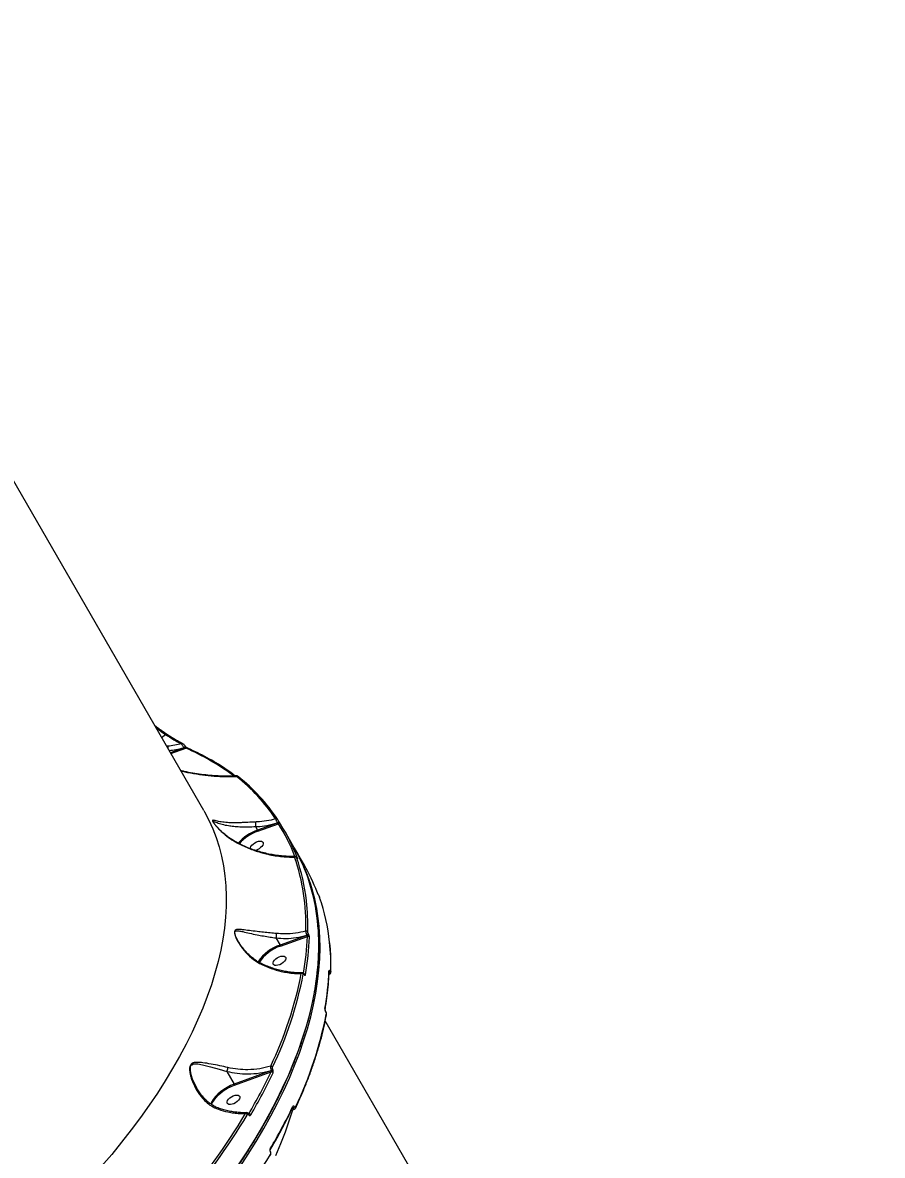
# Model space of a CAD drawing. Header units: millimetres. Extents: x -10881 to 8954, y -8695 to 5624.
# Drawn here: x 2786 to 3333, y -2748 to -2028 of the extents above; entities that cross this region are included whole.
import ezdxf

# ---------------------------------------------------------------- set-up
doc = ezdxf.new("R2010")
doc.units = ezdxf.units.MM
for name, color, linetype in [('DIKOM_ОБЪЕКТ', 7, 'Continuous'), ('DIKOM_РАЗМЕР_ЗОНА', 7, 'Continuous'), ('DIKOM_РАЗМЕР_ОБЪЕКТА', 7, 'Continuous')]:
    doc.layers.add(name, color=color, linetype=linetype)
doc.styles.add('style1', font='arial.ttf', dxfattribs={"width": 0.8})
doc.dimstyles.new('1-50', dxfattribs={"dimtxt": 300, "dimasz": 200, "dimexe": 100, "dimexo": 0, "dimgap": 100, "dimtad": 1, "dimtxsty": 'style1', "dimcen": 200, "dimclrd": 7, "dimclre": 7, "dimclrt": 7, "dimadec": 1, "dimazin": 2, "dimtfac": 1, "dimtmove": 0, "dimatfit": 2, "dimfxl": 0, "dimlwd": 25, "dimlwe": 18, "dimarcsym": 0})

# ---------------------------------------------------------------- blocks, each defined once
blk = doc.blocks.new('*D10')
at = {"layer": 'Defpoints', "color": 0, "transparency": 16777216}
for p in [(-7152.73, 2730.8), (7385.22, 911.28), (7385.22, -7693.77)]:
    blk.add_point(p, dxfattribs=at)
at = {"layer": 'DIKOM_РАЗМЕР_ОБЪЕКТА', "color": 7, "lineweight": 18, "transparency": 16777216}
for p, q in [((-7152.73, 2730.8), (-7152.73, -7793.77)), ((7385.22, 911.28), (7385.22, -7793.77))]:
    blk.add_line(p, q, dxfattribs=at)
at = {"layer": 'DIKOM_РАЗМЕР_ОБЪЕКТА', "color": 7, "lineweight": 25, "transparency": 16777216}
blk.add_line((-6952.73, -7693.77), (7185.22, -7693.77), dxfattribs=at)
at = {"layer": 'DIKOM_РАЗМЕР_ОБЪЕКТА', "color": 7, "transparency": 16777216}
for points in [[(-6952.73, -7660.43), (-6952.73, -7727.1), (-7152.73, -7693.77)], [(7185.22, -7660.43), (7185.22, -7727.1), (7385.22, -7693.77)]]:
    blk.add_solid(points, dxfattribs=at)
at = {"layer": 'DIKOM_РАЗМЕР_ОБЪЕКТА', "color": 7, "transparency": 16777216, "insert": (116.24, -7440.59), "char_height": 300, "attachment_point": 5, "style": 'style1'}
blk.add_mtext('14500', dxfattribs=at)
blk = doc.blocks.new('*D12')
at = {"layer": 'Defpoints', "color": 0, "transparency": 16777216}
for p in [(-9113.32, 3014.05), (8954.2, 2756.48), (8954.2, -8594.51)]:
    blk.add_point(p, dxfattribs=at)
at = {"layer": 'DIKOM_РАЗМЕР_ЗОНА', "color": 7, "lineweight": 18, "transparency": 16777216}
for p, q in [((-9113.32, 3014.05), (-9113.32, -8694.51)), ((8954.2, 2756.48), (8954.2, -8694.51))]:
    blk.add_line(p, q, dxfattribs=at)
at = {"layer": 'DIKOM_РАЗМЕР_ЗОНА', "color": 7, "lineweight": 25, "transparency": 16777216}
blk.add_line((-8913.32, -8594.51), (8754.2, -8594.51), dxfattribs=at)
at = {"layer": 'DIKOM_РАЗМЕР_ЗОНА', "color": 7, "transparency": 16777216}
for points in [[(-8913.32, -8561.18), (-8913.32, -8627.85), (-9113.32, -8594.51)], [(8754.2, -8561.18), (8754.2, -8627.85), (8954.2, -8594.51)]]:
    blk.add_solid(points, dxfattribs=at)
at = {"layer": 'DIKOM_РАЗМЕР_ЗОНА', "color": 7, "transparency": 16777216, "insert": (-79.56, -8341.34), "char_height": 300, "attachment_point": 5, "style": 'style1'}
blk.add_mtext('18000', dxfattribs=at)

msp = doc.modelspace()

# ---------------------------------------------------------------- linework, layer by layer
at = {"layer": 'DIKOM_ОБЪЕКТ', "color": 7, "linetype": 'Continuous', "lineweight": 15}
for p, q in [((2901.524, -2528.608), (2770.46, -2301.622)), ((2874.724, -2482.193), (2877.222, -2480.321)), ((2878.635, -2487.799), (2877.998, -2487.864)), ((2888.863, -2488.833), (2880.328, -2491.9)), ((2880.679, -2492.507), (2890.198, -2489.087)), ((2888.088, -2486.153), (2888.129, -2486.171)), ((2888.823, -2488.763), (2888.863, -2488.833)), ((2889.772, -2487.746), (2889.732, -2487.676)), ((2934.45, -2538.925), (2934.452, -2538.931)), ((2934.452, -2538.931), (2935.718, -2541.124)), ((2948.305, -2536.637), (2935.718, -2541.124)), ((2935.911, -2541.788), (2949.017, -2537.116)), ((2948.291, -2536.612), (2948.305, -2536.637)), ((2949.204, -2535.525), (2949.196, -2535.512)), ((2949.218, -2535.549), (2949.204, -2535.525)), ((2949.218, -2535.549), (2949.211, -2535.537)), ((2958.842, -2551.882), (2953.056, -2541.86)), ((2965.486, -2563.387), (2959.699, -2553.366)), ((2960.772, -2558.747), (2960.728, -2558.67)), ((2960.728, -2558.67), (2960.747, -2558.713)), ((2960.747, -2558.713), (2960.792, -2558.79)), ((2960.772, -2558.747), (2960.792, -2558.79)), ((2974.532, -2582.577), (2974.488, -2582.501)), ((2974.488, -2582.501), (2974.507, -2582.544)), ((2974.507, -2582.544), (2974.552, -2582.62)), ((2974.532, -2582.577), (2974.552, -2582.62)), ((2947.43, -2609.672), (2950.051, -2614.211)), ((2967.149, -2608.064), (2950.051, -2614.211)), ((2950.245, -2614.875), (2967.38, -2608.715)), ((2967.125, -2608.024), (2967.149, -2608.064)), ((2968.096, -2607.136), (2968.072, -2607.095)), ((2965.327, -2632.749), (2965.293, -2632.69)), ((2965.324, -2632.909), (2965.358, -2632.968)), ((2981.137, -2632.887), (2981.744, -2632.602)), ((2981.238, -2631.02), (2981.238, -2631.022)), ((2981.835, -2630.931), (2981.811, -2630.89)), ((2979.077, -2656.562), (2979.043, -2656.503)), ((2979.074, -2656.722), (2979.108, -2656.782)), ((3109.832, -2889.371), (2978.768, -2662.385)), ((2945.442, -2693.301), (2945.408, -2693.242)), ((2916.205, -2694.524), (2920.872, -2702.606)), ((2944.554, -2694.023), (2920.872, -2702.606)), ((2921.067, -2703.269), (2944.32, -2694.841)), ((2944.52, -2693.964), (2944.554, -2694.023)), ((2906.219, -2714.545), (2905.894, -2715.317)), ((2930.111, -2722.096), (2930.134, -2722.137)), ((2930.187, -2721.705), (2930.164, -2721.664)), ((2957.124, -2719.494), (2959.262, -2718.46)), ((2958.304, -2717.836), (2957.809, -2718.098)), ((2957.9, -2717.91), (2958.269, -2717.777)), ((2958.269, -2717.777), (2958.304, -2717.836)), ((2959.192, -2717.114), (2959.158, -2717.055)), ((2943.85, -2745.891), (2943.874, -2745.932)), ((2943.927, -2745.5), (2943.903, -2745.459))]:
    msp.add_line(p, q, dxfattribs=at)
at = {"layer": 'DIKOM_ОБЪЕКТ', "color": 7, "linetype": 'Continuous', "lineweight": 15, "flags": 128}
for points in [[(2888.823, -2488.763), (2889.077, -2488.648), (2889.315, -2488.496), (2889.517, -2488.318), (2889.667, -2488.129), (2889.752, -2487.943), (2889.766, -2487.776), (2889.729, -2487.671)], [(2888.863, -2488.833), (2889.118, -2488.718), (2889.356, -2488.566), (2889.557, -2488.388), (2889.707, -2488.198), (2889.792, -2488.013), (2889.807, -2487.846), (2889.773, -2487.747)], [(2923.403, -2507.012), (2923.48, -2507.085), (2923.574, -2507.213)], [(2901.524, -2528.608), (2902.025, -2529.486), (2904.82, -2534.801), (2907.303, -2540.287), (2909.474, -2545.941), (2911.329, -2551.756), (2912.867, -2557.727), (2914.087, -2563.849), (2914.988, -2570.115), (2915.568, -2576.521), (2915.827, -2583.06), (2915.766, -2589.726), (2915.383, -2596.513), (2914.68, -2603.414), (2913.656, -2610.423), (2912.314, -2617.534), (2910.654, -2624.74), (2908.677, -2632.035), (2906.387, -2639.41), (2903.783, -2646.861), (2900.87, -2654.379), (2897.65, -2661.958), (2894.126, -2669.59), (2890.301, -2677.269), (2886.178, -2684.988), (2881.762, -2692.738), (2877.056, -2700.514), (2872.066, -2708.307), (2866.795, -2716.111), (2861.249, -2723.918), (2855.432, -2731.721), (2849.351, -2739.513), (2843.01, -2747.287), (2836.416, -2755.035)], [(2948.291, -2536.612), (2948.509, -2536.518), (2948.717, -2536.395), (2948.903, -2536.249), (2949.056, -2536.091), (2949.167, -2535.929), (2949.229, -2535.773), (2949.239, -2535.631), (2949.204, -2535.525)], [(2948.305, -2536.637), (2948.523, -2536.542), (2948.731, -2536.419), (2948.917, -2536.274), (2949.07, -2536.116), (2949.181, -2535.954), (2949.243, -2535.797), (2949.253, -2535.655), (2949.218, -2535.549)], [(2931.268, -2552.952), (2931.267, -2552.477), (2931.536, -2551.662), (2932.111, -2550.804), (2932.946, -2549.973), (2933.973, -2549.236), (2935.109, -2548.653), (2936.261, -2548.27)], [(2936.261, -2548.27), (2937.337, -2548.12), (2938.249, -2548.214), (2938.923, -2548.545), (2939.305, -2549.085), (2939.364, -2549.791), (2939.095, -2550.606), (2938.52, -2551.464), (2937.685, -2552.295), (2936.658, -2553.032), (2935.523, -2553.615), (2934.37, -2553.997), (2934.247, -2554.025)], [(2973.792, -2598.832), (2973.998, -2600.916), (2974.451, -2607.682), (2974.584, -2614.579), (2974.397, -2621.599), (2973.891, -2628.737), (2973.066, -2635.988), (2971.922, -2643.344), (2970.461, -2650.801), (2968.684, -2658.351), (2966.593, -2665.988), (2964.188, -2673.706), (2961.473, -2681.498), (2958.449, -2689.358), (2955.119, -2697.279), (2951.486, -2705.255), (2947.552, -2713.278), (2943.322, -2721.342), (2938.799, -2729.44), (2933.986, -2737.566), (2928.888, -2745.712), (2923.508, -2753.872)], [(2924.366, -2755.356), (2929.745, -2747.197), (2934.843, -2739.051), (2939.656, -2730.925), (2944.18, -2722.827), (2948.41, -2714.762), (2952.343, -2706.739), (2955.976, -2698.764), (2959.306, -2690.843), (2962.33, -2682.983), (2965.045, -2675.19), (2967.45, -2667.472), (2969.541, -2659.835), (2971.318, -2652.285), (2972.779, -2644.829), (2973.923, -2637.472), (2974.748, -2630.222), (2975.254, -2623.083), (2975.441, -2616.063), (2975.308, -2609.167), (2974.856, -2602.401), (2974.67, -2600.513)], [(2950.593, -2621.357), (2951.669, -2621.207), (2952.581, -2621.301), (2953.255, -2621.631), (2953.637, -2622.172), (2953.696, -2622.878), (2953.427, -2623.693), (2952.852, -2624.551), (2952.017, -2625.382), (2950.991, -2626.119), (2949.855, -2626.702), (2948.703, -2627.084), (2947.627, -2627.234), (2946.715, -2627.14), (2946.04, -2626.81), (2945.658, -2626.27), (2945.599, -2625.564), (2945.868, -2624.749), (2946.444, -2623.891), (2947.278, -2623.06), (2948.305, -2622.323), (2949.441, -2621.74), (2950.593, -2621.357)], [(2897.104, -2705.116), (2894.446, -2699.482), (2893.556, -2696.733), (2893.007, -2693.893), (2893.081, -2691.729), (2893.199, -2691.325), (2893.702, -2690.482), (2893.9, -2690.298), (2894.927, -2689.811), (2896.31, -2689.678), (2897.816, -2689.797), (2900.818, -2690.355), (2905.841, -2691.613), (2911.382, -2693.134), (2916.204, -2694.521), (2916.205, -2694.522), (2916.205, -2694.522)], [(2920.872, -2702.606), (2918.594, -2703.544), (2916.354, -2704.686), (2914.206, -2706.005), (2912.2, -2707.469), (2910.381, -2709.045), (2908.794, -2710.696), (2907.474, -2712.384), (2906.454, -2714.067), (2906.219, -2714.545)], [(2906.506, -2715.698), (2907.086, -2714.383), (2908.076, -2712.75), (2909.355, -2711.115), (2910.895, -2709.514), (2912.658, -2707.985), (2914.603, -2706.565), (2916.686, -2705.287), (2918.858, -2704.179), (2921.067, -2703.269)], [(2921.414, -2709.752), (2922.49, -2709.602), (2923.402, -2709.696), (2924.077, -2710.026), (2924.459, -2710.566), (2924.518, -2711.272), (2924.249, -2712.087), (2923.673, -2712.945), (2922.839, -2713.776), (2921.812, -2714.513), (2920.676, -2715.096), (2919.524, -2715.479), (2918.448, -2715.629), (2917.536, -2715.535), (2916.862, -2715.204), (2916.48, -2714.664), (2916.421, -2713.958), (2916.69, -2713.143), (2917.265, -2712.285), (2918.1, -2711.454), (2919.126, -2710.717), (2920.262, -2710.134), (2921.414, -2709.752)], [(2947.327, -2747.992), (2950.547, -2740.413), (2953.46, -2732.895), (2956.063, -2725.444), (2958.068, -2719.044)]]:
    msp.add_lwpolyline(points, dxfattribs=at)
at = {"layer": 'DIKOM_ОБЪЕКТ', "color": 7, "linetype": 'Continuous', "lineweight": 15}
for centre, radius, start, end in [((2877.699, -2480.73), 0.629, 70.707546, 139.378933), ((2887.862, -2488.314), 9.242, 176.80891, 184.158127), ((2887.838, -2486.854), 0.744, 70.337411, 131.583149), ((2890.747, -2489.644), 0.783, 68.930144, 134.58881), ((2830.462, -2627.014), 150.307, 53.160781, 66.582947), ((2922.902, -2507.685), 0.838, 53.290031, 126.23555), ((2849.118, -2599.267), 117.825, 33.631516, 51.53723), ((2850.124, -2599.675), 118.086, 33.631516, 51.53723), ((2947.694, -2534.784), 0.907, 34.218959, 121.377272), ((2945.435, -2568.671), 29.21, 109.428726, 138.9516), ((2945.681, -2569.019), 28.93, 109.737376, 138.346621), ((2949.546, -2537.872), 0.923, 34.667953, 124.952103), ((2854.916, -2597.531), 111.826, 20.759814, 32.701279), ((2855.932, -2597.933), 112.147, 20.317288, 32.699692), ((2856.09, -2610.455), 118.275, 5.639898, 29.685175), ((2857.322, -2611.836), 117.893, 5.511309, 30.147875), ((2959.74, -2559.138), 0.978, 34.518598, 116.916825), ((2835.889, -2600.938), 130.577, 358.064552, 19.074643), ((2844.29, -2599.563), 123.267, 6.273836, 19.416968), ((2960.399, -2559.415), 0.819, 30.924005, 67.990621), ((2868.037, -2619.606), 112.502, 20.329334, 29.980715), ((2858.26, -2625.051), 123.937, 5.850556, 19.386854), ((2824.453, -2602.012), 143.253, 358.496651, 6.380686), ((2966.747, -2606.389), 1.1, 34.220113, 108.867937), ((2959.009, -2640.436), 27.713, 108.859235, 145.786474), ((2794.978, -2602.566), 172.512, 350.106882, 357.957289), ((2795.685, -2602.939), 173.137, 349.959793, 357.954849), ((2966.783, -2606.728), 1.34, 284.790388, 344.084768), ((2966.807, -2606.769), 1.34, 284.790388, 344.084768), ((2967.796, -2609.744), 1.11, 34.360289, 112.017206), ((2838.722, -2627.346), 143.608, 358.502775, 5.966564), ((2958.9, -2640.247), 26.808, 108.835484, 146.065791), ((2723.248, -2585.67), 244.771, 334.4527, 349.011595), ((2723.975, -2586.048), 245.312, 334.4527, 349.011595), ((2963.82, -2633.456), 1.167, 33.773634, 104.329709), ((2965.016, -2632.84), 0.316, 347.406994, 27.786491), ((2965.051, -2632.9), 0.314, 347.345894, 29.226327), ((2965.239, -2633.725), 1.109, 32.869853, 84.431879), ((2808.115, -2624.466), 173.137, 349.959793, 357.954849), ((2980.544, -2630.997), 0.694, 358.357736, 30.567705), ((2980.734, -2630.685), 1.128, 294.51682, 347.412782), ((2980.722, -2630.649), 1.116, 295.612387, 347.519457), ((2981.681, -2631.452), 0.696, 358.797849, 30.525251), ((2978.032, -2654.996), 0.665, 349.786386, 31.29531), ((2978.767, -2656.654), 0.315, 347.361506, 28.852536), ((2978.801, -2656.713), 0.315, 347.371774, 28.608966), ((2738.6, -2611.376), 245.312, 334.4527, 349.011595), ((2978.845, -2658.481), 0.666, 350.14801, 31.280185), ((2944.182, -2692.555), 1.33, 32.506106, 94.038237), ((2944.013, -2692.432), 1.613, 288.293532, 329.86722), ((2944.048, -2692.492), 1.613, 288.293532, 329.86722), ((2634.832, -2547.65), 342.707, 329.502105, 334.56444), ((2635.37, -2547.907), 343.525, 329.502105, 334.56444), ((2944.476, -2696.158), 1.326, 32.315926, 96.762348), ((2919.665, -2703.32), 1.402, 2.08321, 30.630633), ((2539.123, -2487.709), 453.75, 319.868715, 329.009657), ((2539.443, -2487.871), 454.754, 319.868715, 329.009657), ((2928.062, -2722.778), 1.437, 31.817061, 88.378334), ((2929.772, -2721.836), 0.427, 322.382829, 23.643969), ((2930.165, -2722.989), 1.413, 31.618305, 91.603826), ((2929.798, -2721.877), 0.425, 322.284385, 24.545843), ((2647.8, -2569.434), 343.525, 329.502105, 334.56444), ((2957.523, -2717.31), 0.605, 337.76127, 33.503505), ((2957.763, -2716.246), 1.613, 288.293532, 329.86722), ((2957.797, -2716.305), 1.613, 288.293532, 329.86722), ((2959.427, -2717.502), 0.602, 337.801273, 33.662257), ((2943.333, -2744.104), 0.57, 334.260796, 35.27957), ((2554.067, -2513.198), 454.754, 319.868715, 329.009657), ((2943.514, -2745.631), 0.425, 322.280106, 24.585282), ((2943.533, -2745.67), 0.43, 322.48605, 22.709317), ((2943.439, -2747.677), 0.572, 334.324786, 35.14417)]:
    msp.add_arc(centre, radius, start, end, dxfattribs=at)
for points, knots in [([(2872.291, -2476.089), (2871.811, -2475.732), (2871.16, -2475.249), (2870.499, -2474.716), (2870.326, -2474.577)], [0, 0, 0, 0, 0.7382027, 1, 1, 1, 1]), ([(2871.056, -2475.841), (2871.294, -2476.031), (2873.404, -2477.723), (2875.427, -2479.1), (2877.222, -2480.321)], [0, 0, 0, 0, 0.1128146, 1, 1, 1, 1]), ([(2877.91, -2480.124), (2877.45, -2479.815), (2876.081, -2478.896), (2874.198, -2477.546), (2872.767, -2476.453), (2872.291, -2476.089)], [0, 0, 0, 0, 0.2526235, 0.7512291, 1, 1, 1, 1]), ([(2877.222, -2480.321), (2879.002, -2481.487), (2882.606, -2483.848), (2885.751, -2485.474), (2887.344, -2486.297)], [0, 0, 0, 0, 0.4938176, 1, 1, 1, 1]), ([(2882.492, -2483.074), (2881.769, -2482.635), (2880.284, -2481.733), (2878.713, -2480.677), (2877.908, -2480.135)], [0, 0, 0, 0, 0.4869287, 1, 1, 1, 1]), ([(2888.088, -2486.153), (2888.012, -2486.118), (2887.193, -2485.737), (2885.476, -2484.807), (2883.68, -2483.813), (2882.644, -2483.169), (2882.492, -2483.074)], [0, 0, 0, 0, 0.0451073, 0.4839861, 0.9242659, 1, 1, 1, 1]), ([(2887.344, -2486.297), (2885.927, -2486.636), (2883.079, -2487.318), (2880.121, -2487.638), (2878.635, -2487.799)], [0, 0, 0, 0, 0.4974093, 1, 1, 1, 1]), ([(2879.527, -2490.511), (2880.983, -2490.344), (2884.151, -2489.98), (2887.184, -2489.19), (2888.823, -2488.763)], [0, 0, 0, 0, 0.4596203, 1, 1, 1, 1]), ([(2887.344, -2486.297), (2887.439, -2486.434), (2887.63, -2486.709), (2888.008, -2487.32), (2888.392, -2487.973), (2888.667, -2488.466), (2888.792, -2488.704), (2888.823, -2488.763)], [0, 0, 0, 0, 0.2415762, 0.4834026, 0.7164086, 0.9306358, 1, 1, 1, 1]), ([(2889.307, -2487.112), (2889.203, -2486.999), (2888.951, -2486.726), (2888.547, -2486.398), (2888.255, -2486.255), (2888.12, -2486.188)], [0, 0, 0, 0, 0.2778256, 0.6676731, 1, 1, 1, 1]), ([(2888.863, -2488.833), (2888.875, -2488.85), (2888.895, -2488.878), (2888.955, -2488.927), (2889.024, -2488.964), (2889.167, -2489.023), (2889.411, -2489.08), (2889.784, -2489.114), (2890.052, -2489.096), (2890.198, -2489.087)], [0, 0, 0, 0, 0.04477641, 0.07422025, 0.15354714, 0.19409569, 0.37902454, 0.66132276, 1, 1, 1, 1]), ([(2889.721, -2487.674), (2889.625, -2487.512), (2889.506, -2487.313), (2889.339, -2487.144), (2889.307, -2487.112)], [0, 0, 0, 0, 0.8121439, 1, 1, 1, 1]), ([(2891.017, -2488.906), (2891.005, -2488.902), (2890.963, -2488.885), (2890.76, -2488.767), (2890.478, -2488.553), (2890.186, -2488.279), (2889.977, -2488.042), (2889.843, -2487.863), (2889.794, -2487.781), (2889.774, -2487.747)], [0, 0, 0, 0, 0.0705071, 0.2593215, 0.5057251, 0.6926326, 0.8267341, 0.9291409, 1, 1, 1, 1]), ([(2921.622, -2506.683), (2921.123, -2506.304), (2918.949, -2504.652), (2914.925, -2501.859), (2909.454, -2498.38), (2903.735, -2495.097), (2897.884, -2492.062), (2893.594, -2490.046), (2891.315, -2489.04), (2891.029, -2488.913)], [0, 0, 0, 0, 0.0553316, 0.2410614, 0.4268314, 0.6126549, 0.7985289, 0.9747133, 1, 1, 1, 1]), ([(2922.406, -2506.631), (2921.859, -2506.67), (2919.713, -2506.825), (2915.821, -2506.863), (2910.723, -2506.744), (2905.457, -2506.379), (2900.046, -2505.791), (2894.594, -2504.963), (2890.208, -2504.149), (2887.67, -2503.525), (2886.937, -2503.345)], [0, 0, 0, 0, 0.0494902, 0.1940933, 0.3407733, 0.4895396, 0.6403281, 0.7932083, 0.9402513, 1, 1, 1, 1]), ([(2886.968, -2503.399), (2887.781, -2503.61), (2891.111, -2504.478), (2896.944, -2505.51), (2904.429, -2506.533), (2910.597, -2506.985), (2916.615, -2507.182), (2920.104, -2507.077), (2922.406, -2507.008)], [0, 0, 0, 0, 0.0661944, 0.2710564, 0.4797547, 0.6895591, 0.7951932, 1, 1, 1, 1]), ([(2922.406, -2506.634), (2922.396, -2506.629), (2922.342, -2506.606), (2922.351, -2506.758), (2922.393, -2506.951), (2922.406, -2507.008)], [0, 0, 0, 0, 0.1426862, 0.7445394, 1, 1, 1, 1]), ([(2923.4, -2507.017), (2923.35, -2506.975), (2923.19, -2506.843), (2922.939, -2506.704), (2922.614, -2506.605), (2922.453, -2506.623), (2922.404, -2506.629)], [0, 0, 0, 0, 0.2039517, 0.64454, 0.8917246, 1, 1, 1, 1]), ([(2934.374, -2535.992), (2932.766, -2536.071), (2930.155, -2536.198), (2926.647, -2536.381), (2923.405, -2536.499), (2919.952, -2536.528), (2916.119, -2536.371), (2912.485, -2535.955), (2909.784, -2535.378), (2908.053, -2534.939), (2907.22, -2534.791), (2906.983, -2535.043), (2907.186, -2535.607), (2907.863, -2536.646), (2909.153, -2538.279), (2910.998, -2540.326), (2913.7, -2542.96), (2917.2, -2545.901), (2920.201, -2547.738), (2921.715, -2548.664)], [0, 0, 0, 0, 0.0742575, 0.1205067, 0.1678162, 0.2375794, 0.3094454, 0.4056706, 0.5047063, 0.5602499, 0.6168552, 0.6484773, 0.675388, 0.7024598, 0.7386873, 0.7871107, 0.8368189, 0.9176543, 1, 1, 1, 1]), ([(2947.221, -2534.009), (2945.276, -2534.487), (2941.46, -2535.424), (2937.091, -2535.877), (2934.748, -2535.976), (2934.374, -2535.992)], [0, 0, 0, 0, 0.4665329, 0.9150118, 1, 1, 1, 1]), ([(2947.221, -2534.009), (2947.251, -2534.123), (2947.316, -2534.368), (2947.506, -2534.896), (2947.75, -2535.492), (2948.023, -2536.095), (2948.201, -2536.439), (2948.291, -2536.612)], [0, 0, 0, 0, 0.18478466, 0.39880884, 0.60126617, 0.79902967, 1, 1, 1, 1]), ([(2949.196, -2535.512), (2949.147, -2535.427), (2949.047, -2535.255), (2948.874, -2534.965), (2948.702, -2534.682), (2948.549, -2534.436), (2948.477, -2534.325), (2948.444, -2534.274)], [0, 0, 0, 0, 0.1951513, 0.3900918, 0.5932741, 0.8111156, 1, 1, 1, 1]), ([(2907.593, -2536.108), (2907.578, -2536.086), (2907.38, -2535.784), (2907.365, -2535.542), (2907.634, -2535.417), (2908.563, -2535.796), (2910.347, -2536.522), (2913.111, -2537.466), (2916.707, -2538.256), (2920.519, -2538.743), (2923.862, -2538.955), (2927.039, -2539.021), (2930.387, -2539.007), (2932.928, -2538.95), (2934.449, -2538.925), (2934.45, -2538.925)], [0, 0, 0, 0, 0.0029505, 0.0396007, 0.0840795, 0.1653302, 0.2488928, 0.3937378, 0.5420217, 0.6468553, 0.7541188, 0.8225932, 0.8923744, 0.9999656, 1, 1, 1, 1]), ([(2909.341, -2538.399), (2909.165, -2538.194), (2908.733, -2537.693), (2908.204, -2537.01), (2907.777, -2536.415), (2907.647, -2536.199), (2907.592, -2536.109)], [0, 0, 0, 0, 0.2229152, 0.5476541, 0.8104384, 1, 1, 1, 1]), ([(2921.779, -2548.562), (2921.341, -2548.328), (2919.946, -2547.579), (2917.698, -2546.054), (2915.017, -2544.001), (2912.726, -2541.966), (2910.96, -2540.201), (2909.917, -2539.082), (2909.455, -2538.533), (2909.341, -2538.399)], [0, 0, 0, 0, 0.0907019, 0.2889141, 0.4957597, 0.710719, 0.85294, 0.9639983, 1, 1, 1, 1]), ([(2934.374, -2535.992), (2934.373, -2536.006), (2934.36, -2536.126), (2934.342, -2536.438), (2934.339, -2537.022), (2934.358, -2537.69), (2934.396, -2538.363), (2934.432, -2538.741), (2934.45, -2538.925)], [0, 0, 0, 0, 0.0259609, 0.2202789, 0.4178862, 0.6154912, 0.8130954, 1, 1, 1, 1]), ([(2934.452, -2538.931), (2934.838, -2538.911), (2937.28, -2538.788), (2941.995, -2538.26), (2946.117, -2537.181), (2948.291, -2536.612)], [0, 0, 0, 0, 0.0814791, 0.5156603, 1, 1, 1, 1]), ([(2935.911, -2541.788), (2935.912, -2541.78), (2935.913, -2541.758), (2935.911, -2541.693), (2935.894, -2541.58), (2935.85, -2541.421), (2935.79, -2541.259), (2935.742, -2541.169), (2935.718, -2541.124)], [0, 0, 0, 0, 0.0536285, 0.1414105, 0.356061, 0.5707083, 0.7853541, 1, 1, 1, 1]), ([(2948.305, -2536.637), (2948.326, -2536.669), (2948.353, -2536.71), (2948.429, -2536.794), (2948.536, -2536.889), (2948.699, -2536.995), (2948.866, -2537.075), (2948.968, -2537.103), (2949.017, -2537.116)], [0, 0, 0, 0, 0.1271618, 0.162621, 0.3404126, 0.5454045, 0.7831459, 1, 1, 1, 1]), ([(2950.305, -2537.347), (2950.257, -2537.272), (2950.154, -2537.11), (2949.935, -2536.754), (2949.685, -2536.341), (2949.43, -2535.914), (2949.284, -2535.663), (2949.211, -2535.537)], [0, 0, 0, 0, 0.1890341, 0.4045268, 0.6068518, 0.803372, 1, 1, 1, 1]), ([(2921.772, -2548.577), (2921.767, -2548.581), (2921.761, -2548.588), (2921.726, -2548.645), (2921.715, -2548.664)], [0, 0, 0, 0, 0.6622051, 1, 1, 1, 1]), ([(2921.715, -2548.664), (2922.012, -2548.83), (2923.502, -2549.657), (2926.249, -2551.041), (2931.285, -2553.251), (2936.315, -2554.987), (2941.592, -2556.386), (2945.81, -2557.266), (2950.374, -2557.921), (2954.902, -2558.295), (2957.829, -2558.275), (2959.297, -2558.266)], [0, 0, 0, 0, 0.0242949, 0.1218861, 0.2202173, 0.4215155, 0.5118876, 0.6318247, 0.7525904, 0.8758755, 1, 1, 1, 1]), ([(2959.581, -2557.819), (2958.94, -2557.848), (2957.079, -2557.934), (2953.864, -2557.826), (2949.963, -2557.511), (2945.964, -2556.955), (2941.928, -2556.172), (2937.908, -2555.168), (2933.972, -2553.961), (2930.156, -2552.572), (2926.503, -2551.002), (2923.713, -2549.667), (2922.186, -2548.793), (2921.78, -2548.561)], [0, 0, 0, 0, 0.0547466, 0.1589511, 0.26376, 0.3690438, 0.4748411, 0.5785709, 0.6800861, 0.7787676, 0.8742927, 0.9666155, 1, 1, 1, 1]), ([(2959.583, -2557.855), (2959.534, -2557.859), (2959.408, -2557.869), (2959.33, -2558.072), (2959.301, -2558.239), (2959.297, -2558.266)], [0, 0, 0, 0, 0.3561637, 0.8969007, 1, 1, 1, 1]), ([(2960.728, -2558.673), (2960.675, -2558.583), (2960.556, -2558.384), (2960.42, -2558.192), (2960.178, -2557.982), (2959.906, -2557.851), (2959.702, -2557.837), (2959.592, -2557.83)], [0, 0, 0, 0, 0.2158063, 0.4753057, 0.6433543, 0.8078712, 1, 1, 1, 1]), ([(2960.546, -2558.584), (2960.523, -2558.512), (2960.482, -2558.385), (2960.506, -2558.358), (2960.574, -2558.434), (2960.663, -2558.569), (2960.728, -2558.68), (2960.747, -2558.713)], [0, 0, 0, 0, 0.30257035, 0.53468099, 0.72546081, 0.91710045, 1, 1, 1, 1]), ([(2960.975, -2559.071), (2960.974, -2559.07), (2960.971, -2559.066), (2960.922, -2558.995), (2960.852, -2558.886), (2960.788, -2558.773), (2960.763, -2558.73)], [0, 0, 0, 0, 0.1633498, 0.4385812, 0.7816637, 1, 1, 1, 1]), ([(2960.792, -2558.79), (2960.821, -2558.84), (2960.923, -2559.013), (2961.063, -2559.225), (2961.17, -2559.341), (2961.203, -2559.296), (2961.137, -2559.101), (2961.102, -2558.994)], [0, 0, 0, 0, 0.07962719, 0.27571814, 0.47075517, 0.71053485, 1, 1, 1, 1]), ([(2973.531, -2580.521), (2973.538, -2580.538), (2973.585, -2580.664), (2973.699, -2580.938), (2973.898, -2581.372), (2974.103, -2581.792), (2974.312, -2582.197), (2974.442, -2582.428), (2974.507, -2582.544)], [0, 0, 0, 0, 0.0392374, 0.287234, 0.4951935, 0.6709996, 0.8353028, 1, 1, 1, 1]), ([(2974.552, -2582.62), (2974.594, -2582.695), (2974.678, -2582.845), (2974.813, -2583.106), (2974.943, -2583.373), (2975.066, -2583.645), (2975.137, -2583.818), (2975.166, -2583.899), (2975.17, -2583.911)], [0, 0, 0, 0, 0.1673343, 0.3344543, 0.509132, 0.7130655, 0.9577286, 1, 1, 1, 1]), ([(2704.365, -2949.164), (2706.111, -2948.147), (2711.176, -2945.2), (2719.493, -2940.216), (2729.28, -2934.17), (2738.965, -2927.993), (2748.543, -2921.691), (2758.005, -2915.27), (2767.345, -2908.733), (2776.555, -2902.086), (2785.629, -2895.334), (2794.561, -2888.482), (2803.342, -2881.534), (2811.967, -2874.496), (2820.429, -2867.374), (2828.722, -2860.173), (2836.839, -2852.897), (2844.774, -2845.553), (2852.523, -2838.147), (2860.077, -2830.683), (2867.433, -2823.167), (2874.584, -2815.604), (2881.525, -2808.002), (2888.251, -2800.364), (2894.756, -2792.698), (2901.036, -2785.007), (2907.087, -2777.3), (2912.903, -2769.58), (2918.48, -2761.854), (2923.814, -2754.128), (2928.9, -2746.408), (2933.736, -2738.698), (2938.317, -2731.006), (2942.64, -2723.336), (2946.701, -2715.694), (2950.498, -2708.087), (2954.027, -2700.52), (2957.286, -2692.998), (2960.272, -2685.527), (2962.984, -2678.114), (2965.418, -2670.762), (2967.573, -2663.479), (2969.447, -2656.269), (2971.039, -2649.138), (2972.347, -2642.092), (2973.371, -2635.135), (2974.11, -2628.274), (2974.561, -2621.513), (2974.731, -2614.856), (2974.598, -2608.317), (2974.307, -2603.072), (2973.957, -2600.052), (2973.85, -2599.13)], [0, 0, 0, 0, 0.0107471, 0.0311651, 0.0515835, 0.0720021, 0.0924206, 0.1128393, 0.1332582, 0.1536771, 0.1740963, 0.1945156, 0.2149352, 0.2353551, 0.2557752, 0.2761956, 0.2966164, 0.3170376, 0.3374591, 0.3578811, 0.3783035, 0.3987263, 0.4191497, 0.4395736, 0.459998, 0.480423, 0.5008486, 0.5212748, 0.5417016, 0.5621289, 0.5825569, 0.6029854, 0.6234145, 0.6438441, 0.6642741, 0.6847045, 0.7051351, 0.7255658, 0.7459964, 0.7664267, 0.7868564, 0.8072852, 0.8277127, 0.8481386, 0.8685623, 0.8889834, 0.9094014, 0.9298156, 0.9502254, 0.9706305, 0.9910301, 1, 1, 1, 1]), ([(2947.72, -2606.873), (2946.421, -2606.739), (2943.632, -2606.45), (2939.489, -2606.055), (2934.957, -2605.577), (2930.369, -2605.018), (2926.45, -2604.484), (2923.887, -2604.244), (2922.398, -2604.344), (2921.525, -2604.667), (2921.153, -2605.239), (2921.014, -2605.942), (2921.061, -2606.947), (2921.675, -2608.921), (2922.838, -2611.362), (2924.947, -2614.869), (2928.217, -2619.073), (2932.14, -2622.694), (2935.633, -2625.138), (2937.48, -2626.094), (2938.409, -2626.575)], [0, 0, 0, 0, 0.0590563, 0.1267719, 0.1965296, 0.2899972, 0.3861938, 0.4527701, 0.4864319, 0.5209066, 0.5489138, 0.5542507, 0.5800467, 0.6152112, 0.661735, 0.7094941, 0.8061407, 0.905605, 0.9525542, 1, 1, 1, 1]), ([(2923.151, -2611.29), (2922.732, -2610.494), (2921.989, -2609.084), (2921.37, -2607.235), (2921.306, -2606.296), (2921.439, -2605.68), (2921.814, -2605.225), (2922.679, -2605.072), (2924.163, -2605.203), (2926.689, -2605.766), (2930.54, -2606.701), (2934.985, -2607.641), (2939.431, -2608.438), (2943.434, -2609.071), (2946.173, -2609.477), (2947.428, -2609.667), (2947.428, -2609.667)], [0, 0, 0, 0, 0.0657157, 0.1165062, 0.1526042, 0.16006, 0.1997116, 0.2493287, 0.3009188, 0.4028739, 0.5482386, 0.6970447, 0.8021605, 0.9097148, 0.9999501, 1, 1, 1, 1]), ([(2947.72, -2606.873), (2947.719, -2606.897), (2947.712, -2606.989), (2947.691, -2607.253), (2947.647, -2607.74), (2947.579, -2608.402), (2947.502, -2609.085), (2947.453, -2609.473), (2947.428, -2609.667)], [0, 0, 0, 0, 0.0380911, 0.1491952, 0.3618972, 0.5745983, 0.7872992, 1, 1, 1, 1]), ([(2966.392, -2605.348), (2964.249, -2605.867), (2959.906, -2606.918), (2953.554, -2607.333), (2949.481, -2607.012), (2947.72, -2606.873)], [0, 0, 0, 0, 0.355859, 0.7214801, 1, 1, 1, 1]), ([(2966.392, -2605.348), (2966.394, -2605.496), (2966.398, -2605.79), (2966.516, -2606.398), (2966.703, -2607.044), (2966.919, -2607.61), (2967.067, -2607.906), (2967.125, -2608.024)], [0, 0, 0, 0, 0.2142525, 0.4283241, 0.6427324, 0.8576152, 1, 1, 1, 1]), ([(2968.072, -2607.095), (2968.04, -2607.037), (2967.96, -2606.891), (2967.841, -2606.611), (2967.735, -2606.291), (2967.666, -2605.99), (2967.66, -2605.844), (2967.656, -2605.771)], [0, 0, 0, 0, 0.1422682, 0.3570915, 0.5715532, 0.7857145, 1, 1, 1, 1]), ([(2923.5, -2611.902), (2923.416, -2611.774), (2923.284, -2611.574), (2923.187, -2611.365), (2923.151, -2611.29)], [0, 0, 0, 0, 0.6391289, 1, 1, 1, 1]), ([(2938.689, -2626.224), (2938.07, -2625.929), (2936.571, -2625.216), (2934.31, -2623.767), (2931.866, -2621.915), (2929.493, -2619.74), (2927.298, -2617.365), (2925.38, -2614.897), (2924.025, -2612.877), (2923.364, -2611.673), (2923.159, -2611.301)], [0, 0, 0, 0, 0.0928588, 0.224896, 0.3644278, 0.5106344, 0.6640499, 0.8059366, 0.9400037, 1, 1, 1, 1]), ([(2947.428, -2609.667), (2947.428, -2609.668), (2947.428, -2609.67), (2947.429, -2609.672), (2947.43, -2609.672)], [0, 0, 0, 0, 0.61286203, 1, 1, 1, 1]), ([(2947.43, -2609.672), (2949.543, -2609.828), (2953.821, -2610.144), (2960.505, -2609.644), (2964.844, -2608.582), (2967.125, -2608.024)], [0, 0, 0, 0, 0.316569, 0.6406672, 1, 1, 1, 1]), ([(2950.245, -2614.875), (2950.245, -2614.864), (2950.246, -2614.841), (2950.243, -2614.776), (2950.227, -2614.666), (2950.183, -2614.508), (2950.122, -2614.346), (2950.074, -2614.256), (2950.051, -2614.211)], [0, 0, 0, 0, 0.07020258, 0.14141413, 0.35606168, 0.57070812, 0.78535405, 1, 1, 1, 1]), ([(2967.149, -2608.064), (2967.165, -2608.093), (2967.205, -2608.165), (2967.267, -2608.303), (2967.326, -2608.46), (2967.368, -2608.608), (2967.376, -2608.679), (2967.38, -2608.715)], [0, 0, 0, 0, 0.14072747, 0.35518968, 0.56994478, 0.7849277, 1, 1, 1, 1]), ([(2968.712, -2609.117), (2968.708, -2609.007), (2968.7, -2608.788), (2968.597, -2608.335), (2968.44, -2607.857), (2968.262, -2607.44), (2968.143, -2607.222), (2968.096, -2607.136)], [0, 0, 0, 0, 0.2150376, 0.4299703, 0.6447112, 0.8592201, 1, 1, 1, 1]), ([(2982.377, -2631.466), (2982.398, -2630.3), (2982.457, -2626.922), (2982.322, -2621.424), (2982.038, -2616.34), (2981.701, -2613.479), (2981.611, -2612.714)], [0, 0, 0, 0, 0.1823146, 0.52812089, 0.87386043, 1, 1, 1, 1]), ([(2938.674, -2626.261), (2938.651, -2626.266), (2938.612, -2626.275), (2938.503, -2626.425), (2938.433, -2626.536), (2938.409, -2626.575)], [0, 0, 0, 0, 0.4690947, 0.8172294, 1, 1, 1, 1]), ([(2938.409, -2626.575), (2940.43, -2627.462), (2944.525, -2629.26), (2950.029, -2630.839), (2954.933, -2631.807), (2959.222, -2632.322), (2962.089, -2632.324), (2963.532, -2632.326)], [0, 0, 0, 0, 0.2398776, 0.4858745, 0.6394221, 0.8185481, 1, 1, 1, 1]), ([(2964.018, -2631.829), (2963.465, -2631.854), (2961.875, -2631.924), (2959.117, -2631.788), (2955.782, -2631.439), (2952.375, -2630.85), (2948.947, -2630.038), (2945.524, -2629.016), (2942.144, -2627.765), (2939.854, -2626.836), (2938.723, -2626.27), (2938.68, -2626.248)], [0, 0, 0, 0, 0.0706041, 0.2032306, 0.3361331, 0.4693133, 0.6021808, 0.7334675, 0.8644092, 0.9948428, 1, 1, 1, 1]), ([(2964.022, -2631.861), (2963.925, -2631.883), (2963.728, -2631.928), (2963.598, -2632.191), (2963.532, -2632.326)], [0, 0, 0, 0, 0.4885442, 1, 1, 1, 1]), ([(2965.286, -2632.698), (2965.168, -2632.514), (2964.953, -2632.179), (2964.486, -2631.887), (2964.163, -2631.867), (2964.029, -2631.859)], [0, 0, 0, 0, 0.4165536, 0.7586668, 1, 1, 1, 1]), ([(2964.79, -2632.807), (2964.808, -2632.742), (2964.845, -2632.613), (2964.958, -2632.554), (2965.097, -2632.611), (2965.225, -2632.748), (2965.298, -2632.868), (2965.324, -2632.909)], [0, 0, 0, 0, 0.2288294, 0.4578465, 0.6785143, 0.8883618, 1, 1, 1, 1]), ([(2965.424, -2632.893), (2965.426, -2632.894), (2965.431, -2632.899), (2965.4, -2632.863), (2965.362, -2632.812), (2965.332, -2632.756), (2965.327, -2632.746)], [0, 0, 0, 0, 0.1198383, 0.4681752, 0.9121075, 1, 1, 1, 1]), ([(2965.358, -2632.968), (2965.396, -2633.03), (2965.507, -2633.212), (2965.704, -2633.423), (2965.917, -2633.508), (2966.089, -2633.419), (2966.144, -2633.222), (2966.171, -2633.123)], [0, 0, 0, 0, 0.1082969, 0.3204328, 0.5430623, 0.7715679, 1, 1, 1, 1]), ([(2978.689, -2655.105), (2978.896, -2653.875), (2979.497, -2650.31), (2980.271, -2644.48), (2980.936, -2637.671), (2981.138, -2633.226), (2981.238, -2631.018)], [0, 0, 0, 0, 0.1498871, 0.434446, 0.7189739, 1, 1, 1, 1]), ([(2981.811, -2630.89), (2981.764, -2630.812), (2981.644, -2630.616), (2981.461, -2630.407), (2981.292, -2630.32), (2981.173, -2630.388), (2981.152, -2630.559), (2981.142, -2630.644)], [0, 0, 0, 0, 0.1407799, 0.3552888, 0.5700297, 0.7849624, 1, 1, 1, 1]), ([(2981.172, -2632.235), (2981.246, -2632.317), (2981.419, -2632.51), (2981.607, -2632.6), (2981.682, -2632.538), (2981.704, -2632.52)], [0, 0, 0, 0, 0.34080462, 0.80362012, 1, 1, 1, 1]), ([(2981.698, -2632.531), (2981.784, -2632.494), (2981.981, -2632.411), (2982.19, -2632.159), (2982.324, -2631.866), (2982.375, -2631.634), (2982.371, -2631.502), (2982.37, -2631.466)], [0, 0, 0, 0, 0.1990723, 0.451622, 0.6805146, 0.9106872, 1, 1, 1, 1]), ([(2982.281, -2631.098), (2982.274, -2631.155), (2982.262, -2631.268), (2982.183, -2631.313), (2982.071, -2631.255), (2981.948, -2631.115), (2981.867, -2630.984), (2981.835, -2630.931)], [0, 0, 0, 0, 0.2142855, 0.4284468, 0.6429085, 0.8577318, 1, 1, 1, 1]), ([(2978.601, -2654.65), (2978.59, -2654.743), (2978.567, -2654.951), (2978.606, -2655.372), (2978.71, -2655.852), (2978.869, -2656.33), (2979.006, -2656.592), (2979.074, -2656.722)], [0, 0, 0, 0, 0.1741801, 0.389583, 0.5958005, 0.7978792, 1, 1, 1, 1]), ([(2979.043, -2656.502), (2979.042, -2656.5), (2979.014, -2656.458), (2978.941, -2656.308), (2978.842, -2656.061), (2978.751, -2655.753), (2978.696, -2655.456), (2978.678, -2655.239), (2978.685, -2655.124), (2978.687, -2655.116), (2978.687, -2655.113)], [0, 0, 0, 0, 0.0057868, 0.1376551, 0.2861689, 0.4586553, 0.645206, 0.8051746, 0.935695, 1, 1, 1, 1]), ([(2979.492, -2658.592), (2979.509, -2658.493), (2979.562, -2658.178), (2979.487, -2657.639), (2979.321, -2657.019), (2979.143, -2656.719), (2979.065, -2656.586)], [0, 0, 0, 0, 0.1560652, 0.4961678, 0.7765336, 1, 1, 1, 1]), ([(2979.108, -2656.782), (2979.153, -2656.868), (2979.242, -2657.04), (2979.347, -2657.354), (2979.414, -2657.667), (2979.438, -2657.94), (2979.422, -2658.074), (2979.414, -2658.135)], [0, 0, 0, 0, 0.2039663, 0.4080118, 0.6135217, 0.826536, 1, 1, 1, 1]), ([(2959.984, -2717.729), (2960.595, -2716.403), (2962.369, -2712.557), (2965.099, -2706.225), (2968.082, -2698.756), (2970.786, -2691.343), (2973.213, -2683.994), (2975.362, -2676.712), (2977.226, -2669.505), (2978.577, -2663.472), (2979.262, -2659.857), (2979.501, -2658.594)], [0, 0, 0, 0, 0.06527303, 0.18929708, 0.31332417, 0.4373492, 0.56137058, 0.68538645, 0.80939461, 0.9333926, 1, 1, 1, 1]), ([(2916.783, -2692.087), (2915.104, -2691.707), (2911.444, -2690.881), (2906.073, -2689.842), (2901.441, -2689.072), (2898.211, -2688.764), (2896.195, -2688.81), (2894.792, -2689.074), (2893.605, -2689.717), (2892.991, -2690.626), (2892.575, -2691.942), (2892.484, -2693.849), (2892.938, -2696.612), (2894.066, -2700.527), (2896.198, -2705.352), (2899.328, -2710.15), (2902.804, -2713.896), (2906.412, -2716.795), (2909.311, -2718.025), (2910.818, -2718.665)], [0, 0, 0, 0, 0.0790195, 0.1721796, 0.2680583, 0.3287288, 0.3610585, 0.3938992, 0.4223317, 0.4513191, 0.4599431, 0.498992, 0.5446047, 0.591435, 0.6876197, 0.7865802, 0.8546762, 0.9244448, 1, 1, 1, 1]), ([(2916.783, -2692.087), (2916.775, -2692.147), (2916.752, -2692.32), (2916.683, -2692.715), (2916.559, -2693.293), (2916.386, -2693.959), (2916.265, -2694.334), (2916.205, -2694.522)], [0, 0, 0, 0, 0.0873104, 0.2536162, 0.5024108, 0.7512054, 1, 1, 1, 1]), ([(2944.088, -2691.229), (2941.778, -2691.83), (2937.093, -2693.05), (2930.017, -2693.592), (2923.157, -2693.348), (2918.924, -2692.51), (2916.783, -2692.087)], [0, 0, 0, 0, 0.2625657, 0.5326643, 0.7636482, 1, 1, 1, 1]), ([(2944.088, -2691.229), (2944.063, -2691.35), (2944.008, -2691.623), (2944.015, -2692.176), (2944.107, -2692.808), (2944.277, -2693.44), (2944.439, -2693.789), (2944.52, -2693.964)], [0, 0, 0, 0, 0.1700403, 0.3808029, 0.5866976, 0.7931146, 1, 1, 1, 1]), ([(2945.408, -2693.242), (2945.365, -2693.155), (2945.28, -2692.982), (2945.208, -2692.661), (2945.189, -2692.336), (2945.222, -2692.049), (2945.278, -2691.905), (2945.303, -2691.841)], [0, 0, 0, 0, 0.20396626, 0.40801179, 0.61352174, 0.82653603, 1, 1, 1, 1]), ([(2945.597, -2695.449), (2945.636, -2695.35), (2945.724, -2695.127), (2945.775, -2694.683), (2945.746, -2694.186), (2945.637, -2693.696), (2945.507, -2693.433), (2945.442, -2693.301)], [0, 0, 0, 0, 0.1741801, 0.389583, 0.5958005, 0.7978792, 1, 1, 1, 1]), ([(2916.205, -2694.524), (2918.39, -2694.979), (2922.811, -2695.9), (2929.871, -2696.23), (2937.239, -2695.756), (2942.07, -2694.567), (2944.52, -2693.964)], [0, 0, 0, 0, 0.2328891, 0.4712978, 0.7319727, 1, 1, 1, 1]), ([(2916.205, -2694.522), (2916.205, -2694.522), (2916.205, -2694.522), (2916.205, -2694.523), (2916.205, -2694.524), (2916.205, -2694.524)], [0, 0, 0, 0, 0.3773373, 0.8876012, 1, 1, 1, 1]), ([(2944.554, -2694.023), (2944.57, -2694.059), (2944.59, -2694.104), (2944.606, -2694.211), (2944.6, -2694.345), (2944.539, -2694.534), (2944.443, -2694.707), (2944.359, -2694.799), (2944.32, -2694.841)], [0, 0, 0, 0, 0.1445064, 0.1754817, 0.3625593, 0.5710204, 0.8046785, 1, 1, 1, 1]), ([(2897.276, -2705.418), (2897.242, -2705.372), (2897.172, -2705.278), (2897.127, -2705.171), (2897.104, -2705.116)], [0, 0, 0, 0, 0.4913236, 1, 1, 1, 1]), ([(2911.369, -2718.014), (2910.865, -2717.84), (2909.566, -2717.39), (2907.574, -2716.343), (2905.376, -2714.909), (2903.27, -2713.167), (2901.295, -2711.14), (2899.431, -2708.814), (2898.025, -2706.791), (2897.321, -2705.479), (2897.123, -2705.11)], [0, 0, 0, 0, 0.08124296, 0.20909133, 0.34367417, 0.48365136, 0.62729168, 0.77482319, 0.93668588, 1, 1, 1, 1]), ([(2911.333, -2718.12), (2911.294, -2718.118), (2911.205, -2718.112), (2911.029, -2718.32), (2910.891, -2718.534), (2910.833, -2718.639), (2910.818, -2718.665)], [0, 0, 0, 0, 0.3235772, 0.7211389, 0.9288038, 1, 1, 1, 1]), ([(2910.818, -2718.665), (2912.84, -2719.274), (2916.133, -2720.264), (2920.659, -2721.02), (2924.434, -2721.393), (2926.865, -2721.359), (2928.103, -2721.342)], [0, 0, 0, 0, 0.3422175, 0.5572675, 0.7746034, 1, 1, 1, 1]), ([(2928.757, -2720.765), (2928.283, -2720.789), (2926.812, -2720.862), (2924.215, -2720.741), (2921, -2720.413), (2917.713, -2719.839), (2914.483, -2719.084), (2912.36, -2718.407), (2911.345, -2718.084)], [0, 0, 0, 0, 0.0879378, 0.2727401, 0.4583631, 0.6443444, 0.8300239, 1, 1, 1, 1]), ([(2928.755, -2720.835), (2928.755, -2720.835), (2928.631, -2720.81), (2928.387, -2720.957), (2928.197, -2721.214), (2928.103, -2721.342)], [0, 0, 0, 0, 0.0010268, 0.5003025, 1, 1, 1, 1]), ([(2930.164, -2721.665), (2930.164, -2721.665), (2930.072, -2721.46), (2929.789, -2721.166), (2929.302, -2720.864), (2928.955, -2720.847), (2928.793, -2720.839)], [0, 0, 0, 0, 0.0004326, 0.3883132, 0.7151868, 1, 1, 1, 1]), ([(2929.283, -2722.021), (2929.332, -2721.954), (2929.431, -2721.82), (2929.624, -2721.747), (2929.823, -2721.784), (2929.992, -2721.913), (2930.077, -2722.044), (2930.111, -2722.096)], [0, 0, 0, 0, 0.21428554, 0.4284468, 0.64290849, 0.85773184, 1, 1, 1, 1]), ([(2930.134, -2722.137), (2930.184, -2722.214), (2930.311, -2722.409), (2930.563, -2722.602), (2930.86, -2722.658), (2931.148, -2722.549), (2931.295, -2722.349), (2931.368, -2722.248)], [0, 0, 0, 0, 0.1407799, 0.3552888, 0.57002972, 0.78496235, 1, 1, 1, 1]), ([(2930.234, -2721.772), (2930.232, -2721.771), (2930.227, -2721.769), (2930.198, -2721.72), (2930.187, -2721.701)], [0, 0, 0, 0, 0.6170717, 1, 1, 1, 1]), ([(2943.846, -2744.352), (2944.63, -2743.004), (2946.906, -2739.096), (2950.471, -2732.645), (2954.454, -2725.049), (2956.879, -2720.029), (2958.082, -2717.539)], [0, 0, 0, 0, 0.1498894, 0.4347108, 0.7195443, 1, 1, 1, 1]), ([(2958.082, -2717.541), (2958.082, -2717.54), (2958.093, -2717.512), (2958.089, -2717.535), (2958.02, -2717.613), (2957.916, -2717.648), (2957.871, -2717.664)], [0, 0, 0, 0, 0.016378, 0.3208963, 0.7105758, 1, 1, 1, 1]), ([(2959.158, -2717.055), (2959.119, -2716.994), (2959.005, -2716.812), (2958.776, -2716.61), (2958.492, -2716.541), (2958.221, -2716.654), (2958.092, -2716.869), (2958.027, -2716.976)], [0, 0, 0, 0, 0.1082969, 0.3204328, 0.5430623, 0.7715679, 1, 1, 1, 1]), ([(2958.107, -2717.652), (2958.139, -2717.664), (2958.182, -2717.68), (2958.235, -2717.726), (2958.256, -2717.756), (2958.269, -2717.777)], [0, 0, 0, 0, 0.511483, 0.6717163, 1, 1, 1, 1]), ([(2958.304, -2717.836), (2958.359, -2717.917), (2958.518, -2718.152), (2958.802, -2718.412), (2959.08, -2718.537), (2959.208, -2718.461), (2959.25, -2718.436)], [0, 0, 0, 0, 0.1717636, 0.4946698, 0.8316767, 1, 1, 1, 1]), ([(2959.928, -2717.168), (2959.886, -2717.239), (2959.802, -2717.379), (2959.627, -2717.453), (2959.443, -2717.407), (2959.293, -2717.275), (2959.218, -2717.156), (2959.192, -2717.114)], [0, 0, 0, 0, 0.2288294, 0.4578465, 0.6785143, 0.8883618, 1, 1, 1, 1]), ([(2959.268, -2718.454), (2959.389, -2718.387), (2959.644, -2718.247), (2959.871, -2717.974), (2959.949, -2717.778), (2959.971, -2717.722)], [0, 0, 0, 0, 0.3922142, 0.8245321, 1, 1, 1, 1]), ([(2943.798, -2743.775), (2943.739, -2743.9), (2943.621, -2744.15), (2943.554, -2744.643), (2943.584, -2745.152), (2943.693, -2745.585), (2943.806, -2745.804), (2943.85, -2745.891)], [0, 0, 0, 0, 0.2150376, 0.4299703, 0.6447112, 0.8592201, 1, 1, 1, 1]), ([(2943.903, -2745.454), (2943.891, -2745.434), (2943.862, -2745.385), (2943.809, -2745.239), (2943.765, -2745.037), (2943.749, -2744.802), (2943.768, -2744.587), (2943.804, -2744.441), (2943.838, -2744.365), (2943.842, -2744.359), (2943.843, -2744.358)], [0, 0, 0, 0, 0.0888174, 0.2207493, 0.3688743, 0.5326311, 0.6970205, 0.8337745, 0.9576717, 1, 1, 1, 1]), ([(2943.874, -2745.932), (2943.904, -2745.991), (2943.979, -2746.138), (2944.052, -2746.429), (2944.072, -2746.769), (2944.027, -2747.098), (2943.947, -2747.265), (2943.907, -2747.348)], [0, 0, 0, 0, 0.1422682, 0.3570915, 0.5715532, 0.7857145, 1, 1, 1, 1]), ([(2943.941, -2747.915), (2943.977, -2747.864), (2944.129, -2747.642), (2944.252, -2747.121), (2944.252, -2746.391), (2944.124, -2745.806), (2943.944, -2745.56), (2943.911, -2745.515)], [0, 0, 0, 0, 0.07803729, 0.33285577, 0.62482309, 0.93039014, 1, 1, 1, 1])]:
    msp.add_open_spline(points, degree=3, knots=knots, dxfattribs=at)

# ---------------------------------------------------------------- dimensions: what is measured, and where the dimension line sits
at = {"layer": 'DIKOM_РАЗМЕР_ЗОНА'}
dim = msp.add_linear_dim(base=(8954.2, -8594.513), p1=(-9113.319, 3014.045), p2=(8954.2, 2756.48), text='18000', dimstyle='1-50', dxfattribs=at)
dim.commit()
dim.dimension.update_dxf_attribs({"geometry": '*D12', "text_midpoint": (-79.559, -8594.513), "dimtype": 160})
at = {"layer": 'DIKOM_РАЗМЕР_ОБЪЕКТА'}
dim = msp.add_linear_dim(base=(7385.217, -7693.766), p1=(-7152.73, 2730.795), p2=(7385.217, 911.281), text='14500', dimstyle='1-50', dxfattribs=at)
dim.commit()
dim.dimension.update_dxf_attribs({"geometry": '*D10', "text_midpoint": (116.244, -7693.766), "dimtype": 160})

doc.saveas('drawing.dxf')
